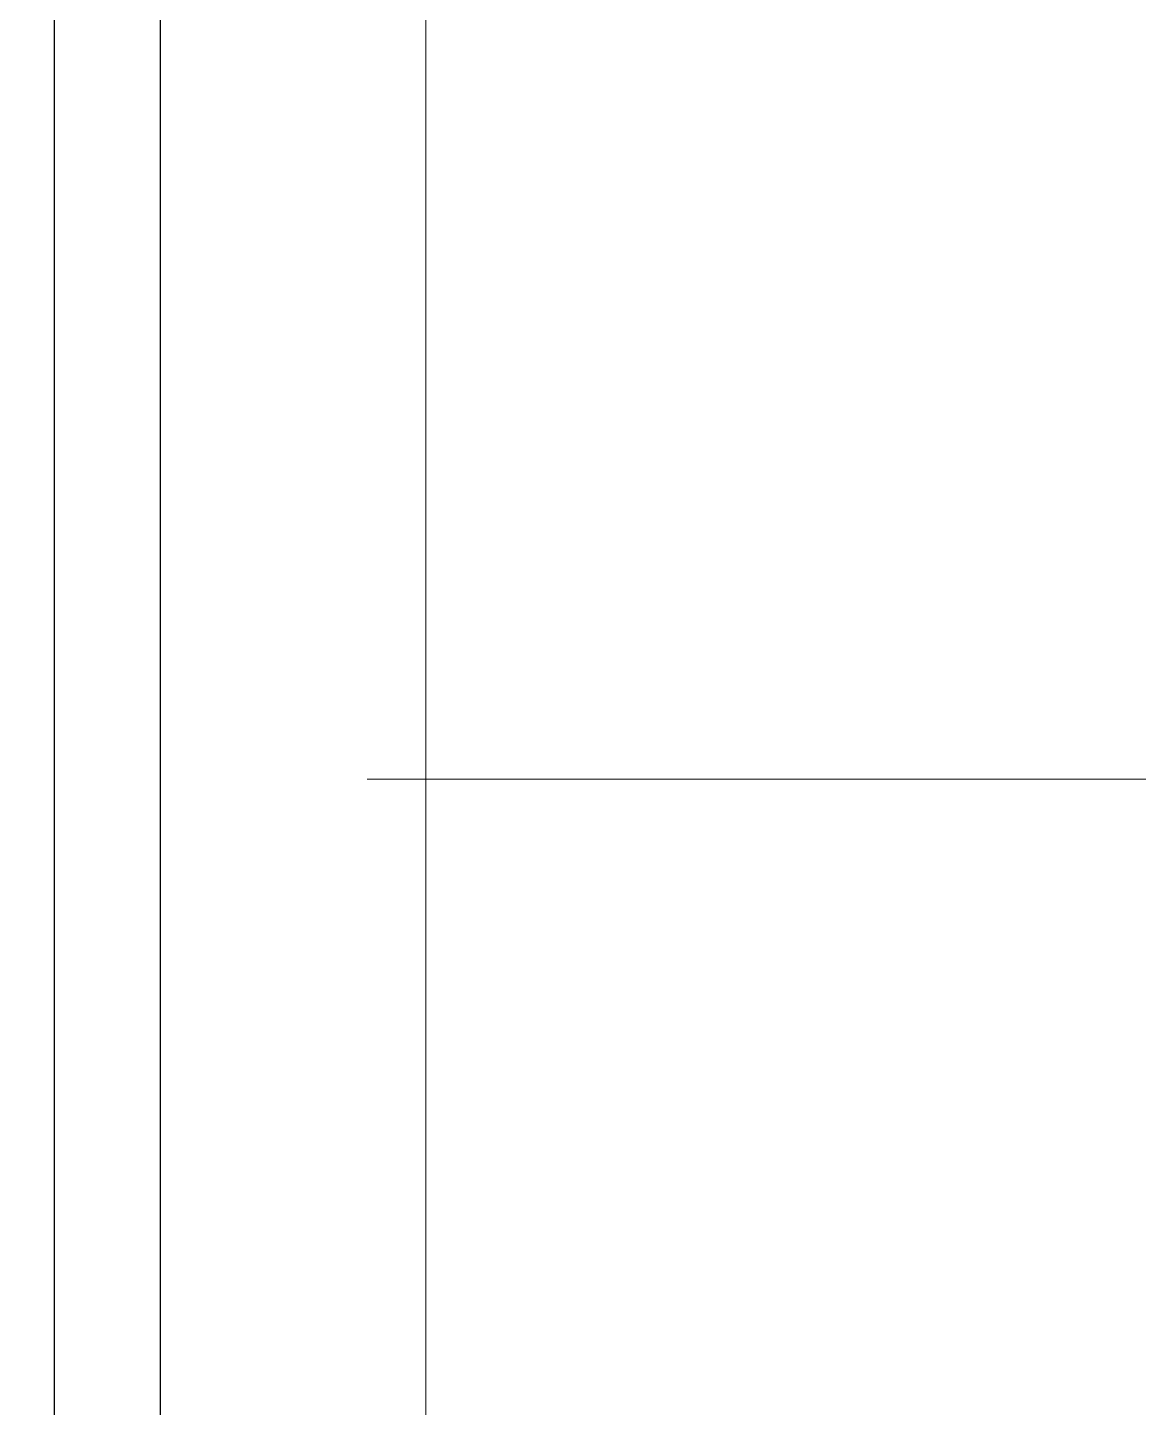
# Model space of a CAD drawing. Header units: millimetres. Extents: x -343543 to 400519, y -115663 to 104219.
# Drawn here: x -177160.6 to -177056, y 5940.9 to 6070.7 of the extents above; entities that cross this region are included whole.
import ezdxf
from ezdxf.xclip import XClip

# ---------------------------------------------------------------- set-up
doc = ezdxf.new("R2010")
doc.units = ezdxf.units.MM
doc.header["$XCLIPFRAME"] = 0
doc.linetypes.add('XREF MAT BANG TUONG XAY$0$CENTER', pattern=[50.8, 31.75, -6.35, 6.35, -6.35])
doc.layers.get('0').update_dxf_attribs({"color": 231, "lineweight": 0})
for name, color, linetype, lineweight in [('A-PATT', 252, 'Continuous', 9), ('A-SYMBOLS', 10, 'Continuous', 13), ('XREF MAT BANG TUONG XAY$0$01.Xref _MB T1$0$A-TEXT', 8, 'Continuous', 25), ('XREF MAT BANG TUONG XAY$0$A-GRID', 8, 'XREF MAT BANG TUONG XAY$0$CENTER', 15)]:
    doc.layers.add(name, color=color, linetype=linetype, lineweight=lineweight)
doc.layers.add('XREF MAT BANG TUONG XAY$0$A-FNSH', color=8, linetype='Continuous')
doc.layers.add('XREF MAT BANG TUONG XAY$0$A-FURN', color=8, linetype='Continuous')

# ---------------------------------------------------------------- blocks, each defined once
blk = doc.blocks.new('XREF MAT BANG TUONG XAY$0$00.xref_IKIGAI_Truc')
at = {"layer": 'XREF MAT BANG TUONG XAY$0$A-GRID', "color": 8, "ltscale": 20}
blk.add_lwpolyline([(-2907.53, 6000), (42750, 6000)], dxfattribs=at)
blk = doc.blocks.new('XREF MAT BANG TUONG XAY$0$01.Xref _MB T1$0$Phong tam')
at = {"layer": 'XREF MAT BANG TUONG XAY$0$A-FURN', "color": 8, "elevation": 0}
blk.add_lwpolyline([(-4325, 6965), (-4420.01, 6965), (-4420.01, 1480), (-4325, 1480)], close=True, dxfattribs=at)
blk = doc.blocks.new('XREF MAT BANG TUONG XAY$0$xref_IKIGAI_Cot')
at = {"layer": 'XREF MAT BANG TUONG XAY$0$A-GRID', "color": 8, "ltscale": 20}
blk.add_lwpolyline([(-2907.53, 6000), (42750, 6000)], dxfattribs=at)
blk = doc.blocks.new('XREF MAT BANG NOI THAT')
at = {"color": 8}
blk.add_lwpolyline([(4184.99, 6341.68), (4209.99, 6341.68), (4209.99, 5841.68), (4184.99, 5841.68)], close=True, dxfattribs=at)
blk = doc.blocks.new('01.Xref _MB T1')
at = {"color": 8}
blk.add_blockref('XREF MAT BANG TUONG XAY$0$00.xref_IKIGAI_Truc', (0.00011, 0), dxfattribs=at)
at = {"layer": 'XREF MAT BANG TUONG XAY$0$01.Xref _MB T1$0$A-TEXT', "color": 8}
blk.add_blockref('XREF MAT BANG TUONG XAY$0$01.Xref _MB T1$0$Phong tam', (8605.00011, 2999.99999), dxfattribs=at)
at = {"layer": 'XREF MAT BANG TUONG XAY$0$A-FNSH', "color": 8}
for points in [[(-15.00005, 10225.00021), (1890.00118, 10225.00021), (1890.00119, 10824.86981), (2150.00118, 10825.00868), (2150.0015, 10225.00011), (3280.00058, 10225.00011), (3279.97659, 10825.03045), (3540.00118, 10824.96241), (3540.00133, 10224.99984), (5475.00011, 10224.99984), (5475.00011, 9964.99997), (4184.98961, 9965.00167), (4184.98236, 4479.99998), (5730.00011, 4479.99998)], [(-15.00005, 10215.00021), (1900.00118, 10215.00021), (1900.00119, 10814.87515), (2140.00118, 10815.00334), (2140.0015, 10215.00011), (3290.00098, 10215.00011), (3289.97699, 10815.02783), (3530.00118, 10814.96502), (3530.00133, 10214.99984), (5465.00011, 10214.99984), (5465.00011, 9974.99999), (4174.98962, 9975.00168), (4174.98235, 4469.99998), (5720.00011, 4469.99998)]]:
    blk.add_lwpolyline(points, dxfattribs=at)
at = {"color": 8}
ref = blk.add_blockref('XREF MAT BANG TUONG XAY$0$xref_IKIGAI_Cot', (-0.00927, -0.00001), dxfattribs=at)
XClip(ref).set_block_clipping_path([(-1610.3425959283, -2225.6693134198), (41829.1295208634, 21555.8819575264)])
at = {"layer": 'A-PATT', "color": 8}
blk.add_blockref('XREF MAT BANG NOI THAT', (0, 0), dxfattribs=at)

msp = doc.modelspace()

# ---------------------------------------------------------------- block references
at = {"layer": 'A-SYMBOLS'}
msp.add_blockref('01.Xref _MB T1', (-181333.08, 0), dxfattribs=at)

doc.saveas('drawing.dxf')
